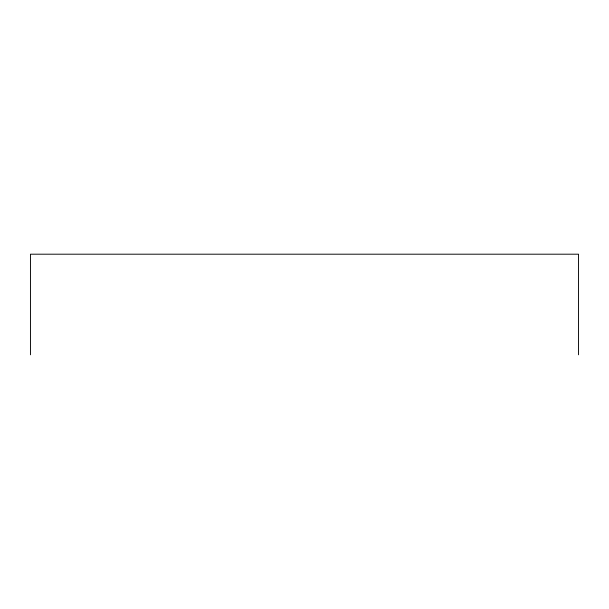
<?xml version="1.0" encoding="UTF-8"?>
<svg xmlns="http://www.w3.org/2000/svg" width="609" height="609" viewBox="0 0 609 609"><rect width="100%" height="100%" fill="white"/><g stroke="black" fill="none" stroke-linecap="round" stroke-linejoin="round"><path stroke-width="0.91" d="M578.55 354.803L578.55 254.197L30.45 254.197L30.45 354.803"/></g></svg>
